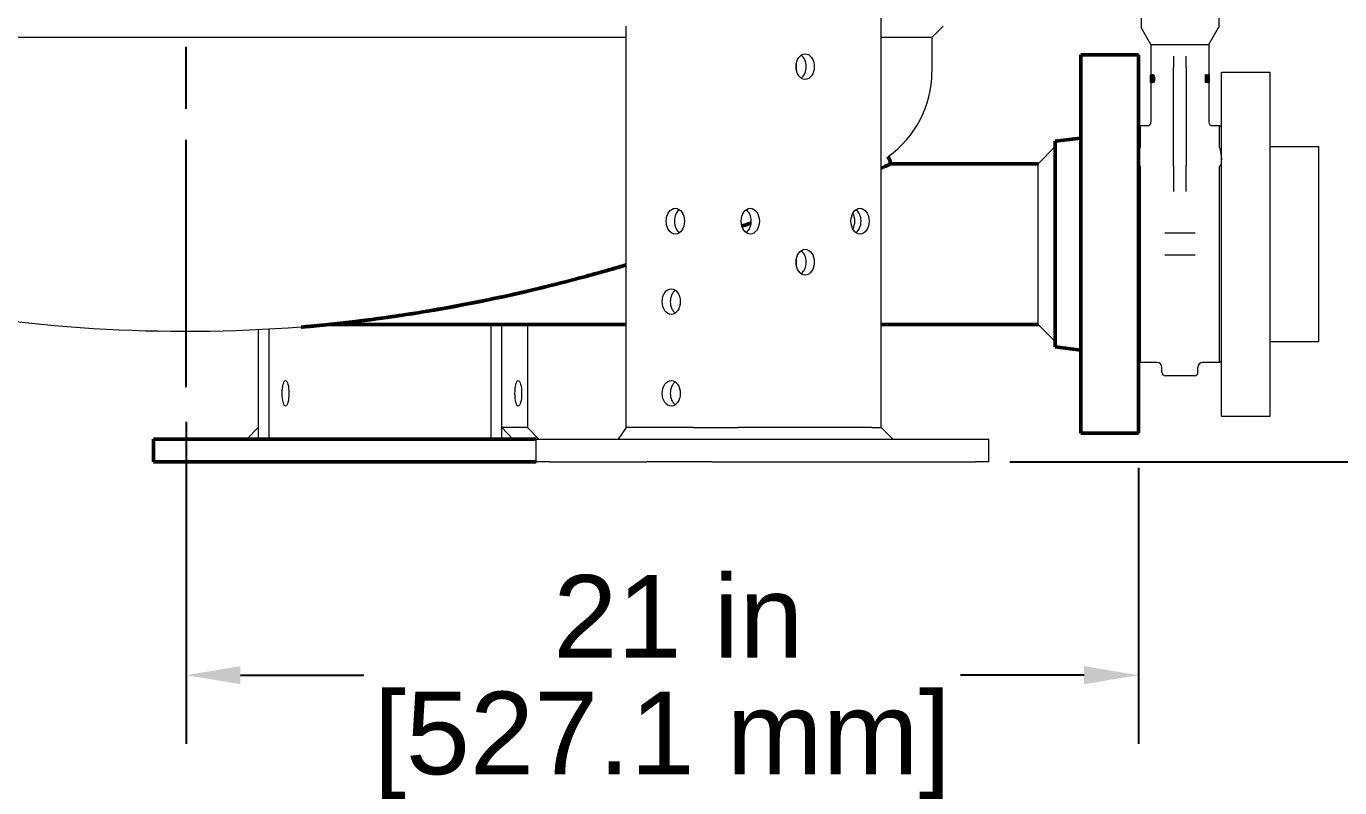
# Model space of a CAD drawing. Header units: inches. Extents: x 15 to 402, y 6 to 258.
# Drawn here: x 303.8 to 332.42, y 32.63 to 49.24 of the extents above; entities that cross this region are included whole.
import ezdxf

# ---------------------------------------------------------------- set-up
doc = ezdxf.new("R2010")
doc.units = ezdxf.units.IN
doc.header["$LTSCALE"] = 12
doc.header["$MEASUREMENT"] = 0
doc.linetypes.add('CHAIN', pattern=[0.7087, 0.4724, -0.0591, 0.1181, -0.0591])
doc.layers.add('Centerline', color=5, linetype='CHAIN', lineweight=25, true_color=0x0000ff)
doc.layers.add('Dimension (ANSI)', color=7, linetype='Continuous', lineweight=25)
doc.layers.add('Visible (ANSI)', color=7, linetype='Continuous', lineweight=50)
doc.styles.add('MEMCOR Medium', font='arial.ttf')
doc.dimstyles.new('Default (ANSI)', dxfattribs={"dimscale": 12, "dimtxt": 0.15, "dimasz": 0.098425, "dimexe": 0.125, "dimexo": 0.0625, "dimgap": 0.031496, "dimtad": 0, "dimtih": 1, "dimtoh": 1, "dimdec": 4, "dimrnd": 1e-08, "dimzin": 3, "dimdsep": 46, "dimlunit": 5, "dimtxsty": 'MEMCOR Medium', "dimcen": 0.09, "dimdle": 0.393701, "dimclrd": 256, "dimclre": 256, "dimclrt": 256, "dimadec": 0, "dimazin": 1, "dimtfac": 0.8, "dimtofl": 0, "dimtmove": 0, "dimatfit": 3, "dimfxl": 1, "dimfrac": 1, "dimtolj": 1, "dimtzin": 4, "dimlwd": -1, "dimlwe": -1, "dimarcsym": 0})

# ---------------------------------------------------------------- blocks, each defined once
blk = doc.blocks.new('*D27')
at = {"layer": 'Defpoints', "color": 0, "transparency": 16777216}
for p in [(306.861, 130.491), (258.848, 39.736), (286.657, 39.736)]:
    blk.add_point(p, dxfattribs=at)
at = {"layer": 'Dimension (ANSI)', "transparency": 16777216}
for p, q in [((306.111, 130.491), (257.348, 130.491)), ((258.848, 129.31), (258.848, 91.259)), ((258.848, 40.917), (258.848, 78.967)), ((285.907, 39.736), (257.348, 39.736))]:
    blk.add_line(p, q, dxfattribs=at)
for points in [[(258.651, 129.31), (259.045, 129.31), (258.848, 130.491)], [(258.651, 40.917), (259.045, 40.917), (258.848, 39.736)]]:
    blk.add_solid(points, dxfattribs=at)
at = {"layer": 'Dimension (ANSI)', "transparency": 16777216, "char_height": 1.8, "attachment_point": 5, "style": 'MEMCOR Medium'}
for s, insert in [('\\A1; \\fArial|b0|i0;90{\\H0.8x;\\S3#4;} in', (258.848, 86.962)), ('\\A1;[2305.2 mm]{\\P\\fArial|b0|i0;SHIPPING HEIGHT\\P\\fArial|b0|i0;REF.}', (258.848, 80.816))]:
    blk.add_mtext(s, dxfattribs=dict(at, insert=insert))
blk = doc.blocks.new('*D31')
at = {"layer": 'Defpoints', "color": 0, "transparency": 16777216}
for p in [(307.281, 41.363), (328.031, 40.361), (328.031, 35.087)]:
    blk.add_point(p, dxfattribs=at)
at = {"layer": 'Dimension (ANSI)', "transparency": 16777216}
for p, q in [((307.281, 40.613), (307.281, 33.587)), ((328.031, 39.611), (328.031, 33.587)), ((308.462, 35.087), (311.156, 35.087)), ((326.85, 35.087), (324.156, 35.087))]:
    blk.add_line(p, q, dxfattribs=at)
for points in [[(308.462, 35.283), (308.462, 34.89), (307.281, 35.087)], [(326.85, 35.283), (326.85, 34.89), (328.031, 35.087)]]:
    blk.add_solid(points, dxfattribs=at)
at = {"layer": 'Dimension (ANSI)', "transparency": 16777216, "char_height": 1.8, "attachment_point": 5, "style": 'MEMCOR Medium'}
for s, insert in [('\\A1; 21 in', (317.656, 36.369)), ('\\A1;[527.1 mm]', (317.656, 33.555))]:
    blk.add_mtext(s, dxfattribs=dict(at, insert=insert))
blk = doc.blocks.new('*D32')
at = {"layer": 'Defpoints', "color": 0, "transparency": 16777216}
for p in [(331.967, 44.486), (336.692, 44.486), (324.479, 39.736)]:
    blk.add_point(p, dxfattribs=at)
at = {"layer": 'Dimension (ANSI)', "transparency": 16777216}
for p, q in [((335.511, 59.143), (336.692, 59.143)), ((336.692, 59.143), (336.692, 44.486)), ((332.717, 44.486), (338.192, 44.486)), ((336.692, 40.917), (336.692, 43.305)), ((325.229, 39.736), (338.192, 39.736))]:
    blk.add_line(p, q, dxfattribs=at)
for points in [[(336.495, 43.305), (336.888, 43.305), (336.692, 44.486)], [(336.495, 40.917), (336.888, 40.917), (336.692, 39.736)]]:
    blk.add_solid(points, dxfattribs=at)
at = {"layer": 'Dimension (ANSI)', "transparency": 16777216, "char_height": 1.8, "attachment_point": 5, "style": 'MEMCOR Medium'}
for s, insert in [('\\A1; 4{\\H0.8x;\\S3#4;} in', (329.011, 60.977)), ('\\A1;[120.7 mm]', (329.011, 57.612))]:
    blk.add_mtext(s, dxfattribs=dict(at, insert=insert))

msp = doc.modelspace()

# ---------------------------------------------------------------- linework, layer by layer
at = {"layer": 'Centerline', "ltscale": 0.952448}
msp.add_line((307.28121, 41.36326), (307.28121, 131.53714), dxfattribs=at)
at = {"layer": 'Visible (ANSI)', "linetype": 'Continuous', "lineweight": 18}
for p, q in [((322.42863, 40.48586), (322.42863, 54.67799)), ((316.86945, 40.48586), (316.86945, 49.23586)), ((323.53121, 48.99086), (323.77621, 49.23586)), ((328.09025, 49.42248), (328.09025, 49.21555)), ((329.78316, 49.42248), (329.78316, 49.21555)), ((316.86945, 48.99086), (295.79173, 48.99086)), ((323.53121, 48.99086), (322.42863, 48.99086)), ((323.53121, 48.99086), (323.53121, 48.23586)), ((328.30679, 48.83522), (328.09289, 49.2057)), ((329.56663, 48.83522), (329.78053, 49.2057)), ((328.30679, 48.83522), (329.56663, 48.83522)), ((328.30679, 48.83522), (328.30679, 48.17673)), ((329.56663, 48.83522), (329.56663, 48.17315)), ((320.58176, 48.26762), (320.58176, 48.4421)), ((328.79891, 48.58135), (328.79891, 48.33397)), ((329.0745, 48.33397), (329.0745, 48.58135)), ((328.2953, 48.01173), (328.2953, 48.17315)), ((328.2953, 48.17315), (328.30362, 48.17315)), ((328.30293, 48.09859), (328.30293, 48.09793)), ((328.30746, 48.17681), (328.31951, 48.17681)), ((328.31273, 48.09702), (328.31273, 48.09767)), ((328.31273, 48.09767), (328.32488, 48.09767)), ((328.31273, 48.09702), (328.32488, 48.09702)), ((328.32488, 48.09767), (328.32488, 48.09702)), ((328.3445, 48.17642), (328.35732, 48.17642)), ((328.79891, 47.42026), (328.79891, 48.33397)), ((329.0745, 48.33397), (329.0745, 47.42026)), ((329.49778, 48.01173), (329.49778, 48.17315)), ((329.51101, 48.17315), (329.49778, 48.17315)), ((329.51101, 48.17315), (329.52791, 48.17315)), ((329.51101, 48.17315), (329.51101, 48.01173)), ((329.52122, 48.0303), (329.52122, 48.15457)), ((329.52835, 48.15457), (329.52122, 48.15457)), ((329.55182, 48.15338), (329.55182, 48.17315)), ((329.56391, 48.17315), (329.55182, 48.17315)), ((329.56391, 48.17315), (329.56391, 48.01173)), ((329.56391, 48.17315), (329.56974, 48.17315)), ((329.56791, 48.01173), (329.56791, 48.15091)), ((329.57717, 48.17315), (329.56974, 48.17315)), ((329.57717, 48.17315), (329.57812, 48.17315)), ((329.57717, 48.17315), (329.57717, 48.04535)), ((329.57812, 48.01173), (329.57812, 48.17315)), ((329.84221, 40.73586), (329.84221, 48.23586)), ((329.84221, 48.23586), (330.90471, 48.23586)), ((330.90471, 40.73586), (330.90471, 48.23586)), ((328.2953, 48.01173), (328.30344, 48.01173)), ((328.30679, 48.00814), (328.30679, 47.14334)), ((328.30746, 48.00807), (328.31951, 48.00807)), ((328.3445, 48.00833), (328.35732, 48.00833)), ((329.51101, 48.01173), (329.49778, 48.01173)), ((329.52808, 48.01173), (329.51101, 48.01173)), ((329.52122, 48.0303), (329.52835, 48.0303)), ((329.54517, 48.04103), (329.5327, 48.04103)), ((329.55182, 48.01173), (329.55182, 48.03196)), ((329.56391, 48.01173), (329.55182, 48.01173)), ((329.56791, 48.01173), (329.56391, 48.01173)), ((329.56663, 48.01173), (329.56663, 47.14334)), ((329.57691, 48.01173), (329.56791, 48.01173)), ((329.57812, 48.01173), (329.57691, 48.01173)), ((328.79891, 46.19397), (328.79891, 47.42026)), ((329.0745, 47.42026), (329.0745, 46.19397)), ((328.03121, 47.02523), (328.07058, 47.0646)), ((328.07058, 47.0646), (328.07058, 46.5906)), ((328.22805, 47.0646), (328.07058, 47.0646)), ((329.80284, 47.0646), (329.64537, 47.0646)), ((329.80284, 46.5906), (329.80284, 47.0646)), ((329.84221, 47.02523), (329.80284, 47.0646)), ((325.84621, 46.23586), (326.22121, 46.61086)), ((330.90471, 46.61086), (331.96721, 46.61086)), ((331.96721, 42.36086), (331.96721, 46.61086)), ((325.84621, 42.73586), (325.84621, 46.23586)), ((328.07058, 46.18408), (328.07058, 41.90712)), ((328.79891, 46.19397), (328.79891, 45.98626)), ((329.0745, 45.98626), (329.0745, 46.19397)), ((329.80284, 41.90712), (329.80284, 46.18408)), ((328.79891, 45.98626), (328.79891, 45.62967)), ((329.0745, 45.62967), (329.0745, 45.98626)), ((329.26853, 44.72206), (328.60489, 44.72206)), ((320.58176, 44.00462), (320.58176, 44.1791)), ((328.60489, 44.24966), (329.26853, 44.24966)), ((313.91732, 42.73586), (313.91732, 40.23586)), ((314.1588, 40.23586), (314.1588, 42.73586)), ((314.71963, 42.73586), (314.71963, 40.48586)), ((325.84621, 42.73586), (326.22121, 42.36086)), ((308.84621, 42.62321), (308.84621, 40.23586)), ((309.08769, 40.23586), (309.08769, 42.63563)), ((330.90471, 42.36086), (331.96721, 42.36086)), ((328.03121, 41.94649), (328.07058, 41.90712)), ((328.44279, 41.90712), (328.07058, 41.90712)), ((328.54301, 41.69059), (328.54301, 41.79734)), ((329.33041, 41.69059), (329.33041, 41.79734)), ((329.80284, 41.90712), (329.43063, 41.90712)), ((329.84221, 41.94649), (329.80284, 41.90712)), ((329.25167, 41.61185), (328.62175, 41.61185)), ((329.84221, 40.73586), (330.90471, 40.73586)), ((308.84621, 40.48586), (308.60472, 40.23586)), ((308.84621, 40.48586), (308.84621, 40.23586)), ((314.1588, 40.48586), (314.40028, 40.23586)), ((314.1588, 40.23586), (314.1588, 40.48586)), ((314.69612, 40.48586), (314.1588, 40.48586)), ((314.69612, 40.48586), (314.71963, 40.48586)), ((314.71963, 40.48586), (314.96963, 40.23586)), ((316.86945, 40.48586), (316.69268, 40.23586)), ((318.33745, 40.48586), (316.86945, 40.48586)), ((318.33745, 40.48586), (319.31326, 40.48586)), ((322.22654, 40.48586), (319.31326, 40.48586)), ((322.22654, 40.48586), (322.42863, 40.48586)), ((322.42863, 40.48586), (322.67863, 40.23586)), ((314.90854, 40.23586), (315.20143, 40.23586)), ((314.90854, 39.73586), (314.90854, 40.23586)), ((315.20143, 40.23586), (317.32275, 40.23586)), ((317.32275, 40.23586), (318.73697, 40.23586)), ((318.73697, 40.23586), (324.47867, 40.23586)), ((324.47867, 40.23586), (324.77157, 40.23586)), ((324.77157, 39.73586), (324.77157, 40.23586)), ((315.20143, 39.73586), (314.90854, 39.73586)), ((315.20143, 39.73586), (317.32275, 39.73586)), ((318.73697, 39.73586), (317.32275, 39.73586)), ((318.73697, 39.73586), (324.47867, 39.73586)), ((324.77157, 39.73586), (324.47867, 39.73586))]:
    msp.add_line(p, q, dxfattribs=at)
at = {"layer": 'Visible (ANSI)'}
for p, q in [((326.78121, 48.61086), (326.78121, 40.36086)), ((328.03121, 48.61086), (326.78121, 48.61086)), ((328.03121, 48.61086), (328.03121, 40.36086)), ((326.22121, 46.7271), (326.78121, 46.79586)), ((326.22121, 46.7271), (326.22121, 42.24462)), ((322.63324, 46.23586), (325.84621, 46.23586)), ((309.78998, 42.68192), (309.78998, 42.67586)), ((316.86945, 42.73586), (310.42129, 42.73586)), ((325.84621, 42.73586), (322.42863, 42.73586)), ((326.22121, 42.24462), (326.78121, 42.17586)), ((328.03121, 40.36086), (326.78121, 40.36086)), ((306.57124, 40.23586), (307.31242, 40.23586)), ((306.57124, 39.73586), (306.57124, 40.23586)), ((307.31242, 40.23586), (314.90854, 40.23586)), ((307.31242, 39.73586), (306.57124, 39.73586)), ((307.31242, 39.73586), (314.90854, 39.73586))]:
    msp.add_line(p, q, dxfattribs=at)
at = {"layer": 'Visible (ANSI)', "linetype": 'Continuous', "lineweight": 18}
for centre, radius, start, end in [((328.10994, 49.21555), 0.01969, 180, 210), ((329.76348, 49.21555), 0.01969, 330, 0), ((321.27372, 48.23586), 2.25749, 305.250267, 0), ((328.22805, 47.14334), 0.07874, 270, 0), ((329.64537, 47.14334), 0.07874, 180, 270), ((307.28121, 75.39586), 32.81, 242.74301, 274.385317), ((328.43277, 41.79734), 0.11024, 0, 84.787216), ((329.44064, 41.79734), 0.11024, 95.212784, 180), ((328.62175, 41.69059), 0.07874, 180, 270), ((329.25167, 41.69059), 0.07874, 270, 0)]:
    msp.add_arc(centre, radius, start, end, dxfattribs=at)
at = {"layer": 'Visible (ANSI)'}
msp.add_arc((322.16022, 46.15316), 0.4802, 9.917509, 29.86972, dxfattribs=at)
at = {"layer": 'Visible (ANSI)', "linetype": 'Continuous', "lineweight": 18}
for centre, major_axis, ratio in [((320.7699, 48.35486), (0, -0.28), 0.70710678), ((317.94147, 44.98586), (0, 0.28), 0.70710678), ((319.57347, 44.98586), (0, -0.28), 0.70710678), ((321.96632, 44.98586), (0, -0.28), 0.70710678), ((320.7699, 44.09186), (0, -0.28), 0.70710678), ((317.85162, 43.23186), (0, -0.28), 0.70710678), ((309.44719, 41.23186), (0, -0.28), 0.25881905), ((314.5183, 41.23186), (0, -0.28), 0.25881905), ((317.85162, 41.23186), (0, -0.28), 0.70710678)]:
    msp.add_ellipse(centre, major_axis=major_axis, ratio=ratio, dxfattribs=at)
for centre, major_axis, ratio, start_param, end_param in [((320.59312, 48.35486), (0, 0.28), 0.70710678, 3.60436277, 5.82041519), ((328.93671, 47.92529), (0, -1.25056), 0.51315789, 1.63997084, 1.75220353), ((328.93671, 47.96612), (0, -1.26151), 0.5087001, 1.63363812, 1.73564898), ((318.11825, 44.98586), (0, -0.28), 0.70710678, 3.60436277, 5.82041519), ((319.3967, 44.98586), (0, 0.28), 0.70710678, 3.60436277, 5.82041519), ((321.78955, 44.98586), (0, 0.28), 0.70710678, 3.60436277, 5.82041519), ((321.65378, 44.98586), (0, -0.28), 0.70710678, 0.90964484, 2.23194781), ((320.59312, 44.09186), (0, 0.28), 0.70710678, 3.60436277, 5.82041519), ((318.0284, 43.23186), (0, -0.28), 0.70710678, 3.60436277, 5.82041519), ((318.0284, 41.23186), (0, -0.28), 0.70710678, 3.60436277, 5.82041519)]:
    msp.add_ellipse(centre, major_axis=major_axis, ratio=ratio, start_param=start_param, end_param=end_param, dxfattribs=at)
for points, knots in [([(328.30293, 48.09793), (328.30212, 48.09545), (328.30144, 48.09233), (328.30027, 48.08403), (328.29993, 48.07955), (328.29939, 48.07042), (328.29923, 48.06486), (328.29919, 48.05813), (328.29918, 48.05723), (328.29918, 48.05633)], [-0.114117262, -0.114117262, -0.114117262, -0.114117262, -0.0842587, -0.0842587, -0.051386541, -0.051386541, -0.006850061, -0.006850061, 0, 0, 0, 0]), ([(328.30746, 48.17681), (328.30613, 48.17681), (328.30492, 48.17592), (328.30264, 48.17112), (328.3019, 48.16743), (328.30088, 48.16093), (328.30047, 48.15707), (328.29987, 48.14802), (328.29972, 48.14314), (328.29965, 48.13677), (328.29965, 48.13553), (328.29965, 48.1343)], [-0.153629344, -0.153629344, -0.153629344, -0.153629344, -0.122804966, -0.122804966, -0.086993983, -0.086993983, -0.048665291, -0.048665291, -0.009435198, -0.009435198, 0, 0, 0, 0]), ([(328.29965, 48.1343), (328.29965, 48.13035), (328.2997, 48.12638), (328.30001, 48.11799), (328.30026, 48.11494), (328.30095, 48.1078), (328.3017, 48.10349), (328.30267, 48.09954), (328.3028, 48.09905), (328.30293, 48.09859)], [-0.0893210162, -0.0893210162, -0.0893210162, -0.0893210162, -0.0748377991, -0.0748377991, -0.0572298624, -0.0572298624, -0.0071630933, -0.0071630933, 0, 0, 0, 0]), ([(328.30208, 48.0579), (328.30208, 48.0621), (328.30215, 48.06625), (328.30245, 48.07279), (328.30266, 48.0767), (328.30362, 48.0856), (328.30429, 48.08938), (328.30512, 48.09244)], [-0.145313892, -0.145313892, -0.145313892, -0.145313892, -0.082129114, -0.082129114, -0.042718999, -0.042718999, 0, 0, 0, 0]), ([(328.30266, 48.13678), (328.30266, 48.14013), (328.30274, 48.14344), (328.30311, 48.14907), (328.30335, 48.15131), (328.30394, 48.15484), (328.30438, 48.15701), (328.30579, 48.16023), (328.30659, 48.16085), (328.30743, 48.16085)], [-0.153680281, -0.153680281, -0.153680281, -0.153680281, -0.105404502, -0.105404502, -0.065549431, -0.065549431, -0.032767211, -0.032767211, 0, 0, 0, 0]), ([(328.30526, 48.11324), (328.30465, 48.11519), (328.30408, 48.11758), (328.30323, 48.12318), (328.30304, 48.12555), (328.30273, 48.13028), (328.30266, 48.13352), (328.30266, 48.13678)], [-0.0539657006, -0.0539657006, -0.0539657006, -0.0539657006, -0.0388990524, -0.0388990524, -0.0248851617, -0.0248851617, 0, 0, 0, 0]), ([(328.30512, 48.09244), (328.30595, 48.09056), (328.30684, 48.0887), (328.30841, 48.08564), (328.3092, 48.08405), (328.30984, 48.08236)], [-0.0650004545, -0.0650004545, -0.0650004545, -0.0650004545, -0.0263321856, -0.0263321856, 0, 0, 0, 0]), ([(328.30982, 48.10316), (328.30861, 48.10496), (328.30758, 48.1073), (328.30634, 48.11021), (328.30568, 48.11194), (328.30526, 48.11324)], [-0.0296076794, -0.0296076794, -0.0296076794, -0.0296076794, -0.0204319086, -0.0204319086, 0, 0, 0, 0]), ([(328.30743, 48.16085), (328.3079, 48.16085), (328.30839, 48.16067), (328.30932, 48.15985), (328.30976, 48.15926), (328.31102, 48.1568), (328.31158, 48.15467), (328.31243, 48.15083), (328.31283, 48.14831), (328.31342, 48.14228), (328.31355, 48.13891), (328.31355, 48.13547)], [-0.0860159389, -0.0860159389, -0.0860159389, -0.0860159389, -0.0760367998, -0.0760367998, -0.0670254578, -0.0670254578, -0.0497691391, -0.0497691391, -0.0262269231, -0.0262269231, 0, 0, 0, 0]), ([(328.31915, 48.13573), (328.31915, 48.14051), (328.31895, 48.14519), (328.31807, 48.154), (328.31742, 48.15786), (328.3159, 48.16437), (328.31475, 48.1684), (328.31153, 48.17477), (328.30989, 48.17628), (328.30805, 48.17677), (328.30775, 48.17681), (328.30746, 48.17681)], [-0.255718672, -0.255718672, -0.255718672, -0.255718672, -0.190011179, -0.190011179, -0.126100129, -0.126100129, -0.068841174, -0.068841174, -0.011447006, -0.011447006, 0, 0, 0, 0]), ([(328.31355, 48.13547), (328.31355, 48.13001), (328.31336, 48.12458), (328.31271, 48.11752), (328.31252, 48.11604), (328.31166, 48.11018), (328.31072, 48.10633), (328.30982, 48.10316)], [-0.0851095347, -0.0851095347, -0.0851095347, -0.0851095347, -0.0528430066, -0.0528430066, -0.0403305854, -0.0403305854, 0, 0, 0, 0]), ([(328.31273, 48.09767), (328.31387, 48.10008), (328.31497, 48.10315), (328.31692, 48.11104), (328.31765, 48.11547), (328.31871, 48.12416), (328.31905, 48.12875), (328.31915, 48.13428), (328.31915, 48.13501), (328.31915, 48.13573)], [-0.113852717, -0.113852717, -0.113852717, -0.113852717, -0.078402966, -0.078402966, -0.042224043, -0.042224043, -0.005548057, -0.005548057, 0, 0, 0, 0]), ([(328.32031, 48.05673), (328.32031, 48.06182), (328.32013, 48.06694), (328.31917, 48.07664), (328.31849, 48.08019), (328.31651, 48.0884), (328.31494, 48.09248), (328.31318, 48.09613), (328.31295, 48.09658), (328.31273, 48.09702)], [-0.122109379, -0.122109379, -0.122109379, -0.122109379, -0.092768877, -0.092768877, -0.062762786, -0.062762786, -0.008094463, -0.008094463, 0, 0, 0, 0]), ([(328.31951, 48.17681), (328.32116, 48.17681), (328.32299, 48.17564), (328.32642, 48.16971), (328.32764, 48.16599), (328.32897, 48.1609), (328.32941, 48.1589), (328.32979, 48.15674)], [0, 0, 0, 0, 0.062902933, 0.062902933, 0.119146883, 0.119146883, 0.151522551, 0.151522551, 0.151522551, 0.151522551]), ([(328.3445, 48.17642), (328.34275, 48.17642), (328.34104, 48.17603), (328.33795, 48.17426), (328.33656, 48.17299), (328.33354, 48.16866), (328.33208, 48.16528), (328.32956, 48.15643), (328.32843, 48.15045), (328.32621, 48.13011), (328.32568, 48.11547), (328.32551, 48.09796), (328.32549, 48.09513), (328.32549, 48.09231)], [-0.380131877, -0.380131877, -0.380131877, -0.380131877, -0.324998936, -0.324998936, -0.275383658, -0.275383658, -0.207411723, -0.207411723, -0.133500012, -0.133500012, -0.021496186, -0.021496186, 0, 0, 0, 0]), ([(328.32549, 48.09231), (328.32549, 48.06785), (328.32646, 48.05108), (328.32901, 48.03122), (328.33015, 48.02639), (328.33221, 48.01924), (328.33366, 48.01591), (328.33751, 48.01048), (328.3399, 48.00901), (328.34312, 48.00839), (328.34381, 48.00833), (328.3445, 48.00833)], [-0.183267652, -0.183267652, -0.183267652, -0.183267652, -0.137364505, -0.137364505, -0.107367132, -0.107367132, -0.065073463, -0.065073463, -0.01379241, -0.01379241, 0, 0, 0, 0]), ([(328.33297, 48.09231), (328.33297, 48.1086), (328.3333, 48.11847), (328.3337, 48.12878), (328.33416, 48.13561), (328.33502, 48.14149)], [-0.0793337954, -0.0793337954, -0.0793337954, -0.0793337954, -0.0486518873, -0.0486518873, 0, 0, 0, 0]), ([(328.33497, 48.04365), (328.33377, 48.05214), (328.33346, 48.06033), (328.33304, 48.07292), (328.33297, 48.08332), (328.33297, 48.09231)], [-0.0957813868, -0.0957813868, -0.0957813868, -0.0957813868, -0.0684710599, -0.0684710599, 0, 0, 0, 0]), ([(328.33502, 48.14149), (328.33558, 48.14527), (328.33634, 48.14882), (328.33838, 48.15435), (328.33937, 48.15574), (328.34148, 48.15798), (328.34299, 48.1585), (328.3445, 48.1585)], [-0.0644882865, -0.0644882865, -0.0644882865, -0.0644882865, -0.0466822723, -0.0466822723, -0.0300440726, -0.0300440726, 0, 0, 0, 0]), ([(328.36876, 48.09244), (328.36876, 48.1104), (328.36784, 48.12882), (328.36414, 48.14904), (328.36276, 48.15502), (328.35899, 48.16487), (328.35701, 48.16842), (328.35215, 48.17414), (328.34936, 48.17571), (328.34591, 48.17635), (328.3452, 48.17642), (328.3445, 48.17642)], [-0.323917221, -0.323917221, -0.323917221, -0.323917221, -0.1664783, -0.1664783, -0.111919382, -0.111919382, -0.067075587, -0.067075587, -0.013777184, -0.013777184, 0, 0, 0, 0]), ([(328.3445, 48.1585), (328.34604, 48.1585), (328.34764, 48.15797), (328.34982, 48.15582), (328.35098, 48.15446), (328.35339, 48.14878), (328.35428, 48.1454), (328.35495, 48.14175)], [-0.129390515, -0.129390515, -0.129390515, -0.129390515, -0.06192476, -0.06192476, -0.030316347, -0.030316347, 0, 0, 0, 0]), ([(328.3445, 48.00833), (328.34627, 48.00833), (328.34808, 48.00872), (328.35155, 48.0105), (328.35319, 48.0118), (328.35702, 48.01623), (328.35903, 48.01977), (328.36248, 48.02868), (328.36423, 48.03476), (328.36772, 48.05638), (328.3685, 48.07115), (328.36874, 48.08721), (328.36876, 48.08983), (328.36876, 48.09244)], [-0.372037848, -0.372037848, -0.372037848, -0.372037848, -0.316649276, -0.316649276, -0.26606732, -0.26606732, -0.194101845, -0.194101845, -0.122425423, -0.122425423, -0.019902589, -0.019902589, 0, 0, 0, 0]), ([(328.34764, 48.14149), (328.34676, 48.13566), (328.3463, 48.1289), (328.34582, 48.11711), (328.34554, 48.10726), (328.34554, 48.09231)], [0, 0, 0, 0, 0.0482519833, 0.0482519833, 0.0906742135, 0.0906742135, 0.0906742135, 0.0906742135]), ([(328.34554, 48.09231), (328.34554, 48.08333), (328.34562, 48.07294), (328.34604, 48.06034), (328.34636, 48.05214), (328.34759, 48.04365)], [0, 0, 0, 0, 0.0684075571, 0.0684075571, 0.0959145519, 0.0959145519, 0.0959145519, 0.0959145519]), ([(328.35105, 48.15393), (328.35069, 48.15323), (328.35031, 48.15238), (328.34892, 48.14854), (328.34819, 48.14512), (328.34764, 48.14149)], [0.0412538501, 0.0412538501, 0.0412538501, 0.0412538501, 0.0470885216, 0.0470885216, 0.0628353586, 0.0628353586, 0.0628353586, 0.0628353586]), ([(328.35495, 48.14175), (328.35546, 48.13901), (328.35586, 48.13611), (328.3567, 48.12853), (328.35709, 48.12303), (328.35749, 48.11176), (328.35758, 48.10813), (328.35767, 48.10257), (328.35769, 48.1006), (328.35772, 48.09762), (328.35772, 48.09659), (328.35773, 48.09504), (328.35773, 48.09452), (328.35773, 48.09348), (328.35773, 48.09296), (328.35773, 48.09244)], [-0.153354285, -0.153354285, -0.153354285, -0.153354285, -0.116911208, -0.116911208, -0.058113255, -0.058113255, -0.030715578, -0.030715578, -0.015758458, -0.015758458, -0.007957728, -0.007957728, -0.003955605, -0.003955605, 0, 0, 0, 0]), ([(328.35773, 48.09244), (328.35773, 48.07672), (328.35732, 48.06736), (328.3567, 48.05603), (328.35609, 48.04913), (328.35501, 48.04325)], [-0.0872419859, -0.0872419859, -0.0872419859, -0.0872419859, -0.0488319018, -0.0488319018, 0, 0, 0, 0]), ([(328.35732, 48.17642), (328.3603, 48.17642), (328.36341, 48.17533), (328.36873, 48.17034), (328.37087, 48.16721), (328.37414, 48.16005), (328.37602, 48.15513), (328.37946, 48.139), (328.38053, 48.13001), (328.38188, 48.11179), (328.38214, 48.10196), (328.38214, 48.09244)], [0, 0, 0, 0, 0.057761719, 0.057761719, 0.102817043, 0.102817043, 0.135953489, 0.135953489, 0.169321239, 0.169321239, 0.2050002, 0.2050002, 0.2050002, 0.2050002]), ([(328.38214, 48.09244), (328.38214, 48.07822), (328.38158, 48.06256), (328.37821, 48.0374), (328.37625, 48.03059), (328.37309, 48.02169), (328.37115, 48.01788), (328.36712, 48.01261), (328.36522, 48.01096), (328.36128, 48.00879), (328.35927, 48.00833), (328.35732, 48.00833)], [0, 0, 0, 0, 0.108371526, 0.108371526, 0.198840899, 0.198840899, 0.296855551, 0.296855551, 0.376686089, 0.376686089, 0.459220348, 0.459220348, 0.459220348, 0.459220348]), ([(329.53203, 48.14489), (329.53034, 48.14777), (329.52851, 48.14996), (329.52542, 48.15231), (329.52383, 48.15332), (329.52123, 48.15395)], [0, 0, 0, 0, 0.0450180764, 0.0450180764, 0.0692883275, 0.0692883275, 0.0692883275, 0.0692883275]), ([(329.54911, 48.16033), (329.54722, 48.1643), (329.54499, 48.16709), (329.54098, 48.17042), (329.53774, 48.17282), (329.52911, 48.17314), (329.52852, 48.17315), (329.52791, 48.17315)], [-0.405487007, -0.405487007, -0.405487007, -0.405487007, -0.172059377, -0.172059377, -0.011815913, -0.011815913, 0, 0, 0, 0]), ([(329.52835, 48.15457), (329.53382, 48.15457), (329.53658, 48.15316), (329.54037, 48.15077), (329.54254, 48.14832), (329.54451, 48.14489)], [-0.0847099284, -0.0847099284, -0.0847099284, -0.0847099284, -0.0535763257, -0.0535763257, 0, 0, 0, 0]), ([(329.53993, 48.09257), (329.53993, 48.10222), (329.53957, 48.11207), (329.53785, 48.12626), (329.53698, 48.13109), (329.53474, 48.13915), (329.53348, 48.14231), (329.53203, 48.14489)], [0, 0, 0, 0, 0.07351143, 0.07351143, 0.11674737, 0.11674737, 0.155811595, 0.155811595, 0.155811595, 0.155811595]), ([(329.5327, 48.04103), (329.53436, 48.0443), (329.53573, 48.04835), (329.53819, 48.05951), (329.53884, 48.06584), (329.53974, 48.07764), (329.53993, 48.08523), (329.53993, 48.09257)], [0, 0, 0, 0, 0.046335395, 0.046335395, 0.105080206, 0.105080206, 0.194042683, 0.194042683, 0.194042683, 0.194042683]), ([(329.54451, 48.14489), (329.54602, 48.14216), (329.54731, 48.13878), (329.54947, 48.13052), (329.55027, 48.12585), (329.5519, 48.11191), (329.55226, 48.10214), (329.55226, 48.09257)], [-0.155748881, -0.155748881, -0.155748881, -0.155748881, -0.114411823, -0.114411823, -0.072933245, -0.072933245, 0, 0, 0, 0]), ([(329.55226, 48.09257), (329.55226, 48.08556), (329.55209, 48.07834), (329.55126, 48.06657), (329.55065, 48.06026), (329.54828, 48.04879), (329.54689, 48.04448), (329.54517, 48.04103)], [-0.185357251, -0.185357251, -0.185357251, -0.185357251, -0.106377007, -0.106377007, -0.048819349, -0.048819349, 0, 0, 0, 0]), ([(329.54903, 48.02468), (329.55074, 48.02829), (329.55218, 48.03266), (329.55493, 48.04418), (329.55587, 48.05073), (329.55769, 48.06571), (329.55827, 48.0766), (329.5584, 48.08935), (329.55841, 48.09083), (329.55841, 48.09231)], [-0.169393173, -0.169393173, -0.169393173, -0.169393173, -0.137287679, -0.137287679, -0.097250844, -0.097250844, -0.011267013, -0.011267013, 0, 0, 0, 0]), ([(329.55841, 48.09231), (329.55841, 48.10069), (329.55821, 48.10912), (329.55731, 48.12292), (329.55668, 48.13017), (329.55408, 48.14595), (329.55234, 48.15272), (329.54975, 48.15893), (329.54944, 48.15964), (329.54911, 48.16033)], [-0.250282181, -0.250282181, -0.250282181, -0.250282181, -0.151276791, -0.151276791, -0.082049498, -0.082049498, -0.009722871, -0.009722871, 0, 0, 0, 0]), ([(329.56663, 48.17673), (329.56769, 48.17646), (329.56868, 48.17554), (329.56964, 48.17352), (329.56972, 48.17334), (329.5698, 48.17315)], [-0.1483440762, -0.1483440762, -0.1483440762, -0.1483440762, -0.1228049665, -0.1228049665, -0.1203122805, -0.1203122805, -0.1203122805, -0.1203122805]), ([(328.29918, 48.05633), (328.29918, 48.04988), (328.29931, 48.04362), (328.29977, 48.0338), (328.30008, 48.0285), (328.30081, 48.02284), (328.30087, 48.02238), (328.30093, 48.02193)], [-0.146175631, -0.146175631, -0.146175631, -0.146175631, -0.059850058, -0.059850058, -0.004970964, -0.004970964, 0, 0, 0, 0]), ([(328.30093, 48.02193), (328.30156, 48.01753), (328.30235, 48.01431), (328.30405, 48.01026), (328.30517, 48.00839), (328.30713, 48.00808), (328.3073, 48.00807), (328.30746, 48.00807)], [-0.169162625, -0.169162625, -0.169162625, -0.169162625, -0.077769226, -0.077769226, -0.006331753, -0.006331753, 0, 0, 0, 0]), ([(328.30751, 48.02416), (328.30667, 48.02416), (328.3059, 48.02486), (328.30455, 48.02803), (328.30402, 48.03026), (328.30315, 48.03568), (328.30275, 48.03907), (328.30219, 48.04805), (328.30208, 48.05294), (328.30208, 48.0579)], [-0.155047217, -0.155047217, -0.155047217, -0.155047217, -0.112997761, -0.112997761, -0.073977698, -0.073977698, -0.037792509, -0.037792509, 0, 0, 0, 0]), ([(328.30746, 48.00807), (328.30888, 48.00807), (328.31041, 48.00911), (328.31345, 48.01397), (328.31487, 48.01751), (328.31729, 48.02609), (328.31826, 48.03059), (328.31972, 48.04107), (328.32014, 48.04672), (328.3203, 48.054), (328.32031, 48.05536), (328.32031, 48.05673)], [-0.20866782, -0.20866782, -0.20866782, -0.20866782, -0.153212396, -0.153212396, -0.100148876, -0.100148876, -0.05568208, -0.05568208, -0.010386437, -0.010386437, 0, 0, 0, 0]), ([(328.3143, 48.05463), (328.3143, 48.05004), (328.31414, 48.04545), (328.31339, 48.03794), (328.31293, 48.03505), (328.31186, 48.03049), (328.31119, 48.02822), (328.30937, 48.02483), (328.30842, 48.02416), (328.30751, 48.02416)], [-0.16231389, -0.16231389, -0.16231389, -0.16231389, -0.10956079, -0.10956079, -0.068871388, -0.068871388, -0.035084938, -0.035084938, 0, 0, 0, 0]), ([(328.30984, 48.08236), (328.31091, 48.07973), (328.31206, 48.07654), (328.31321, 48.0713), (328.31358, 48.06922), (328.31419, 48.06249), (328.3143, 48.05848), (328.3143, 48.05463)], [-0.111146178, -0.111146178, -0.111146178, -0.111146178, -0.05471455, -0.05471455, -0.02932679, -0.02932679, 0, 0, 0, 0]), ([(328.32987, 48.02797), (328.32967, 48.02707), (328.32947, 48.0262), (328.32841, 48.02193), (328.32706, 48.01729), (328.32432, 48.01177), (328.32336, 48.01038), (328.32141, 48.00849), (328.32043, 48.00807), (328.31951, 48.00807)], [0.0797822314, 0.0797822314, 0.0797822314, 0.0797822314, 0.0886816865, 0.0886816865, 0.1243163036, 0.1243163036, 0.1432684005, 0.1432684005, 0.1632373199, 0.1632373199, 0.1632373199, 0.1632373199]), ([(328.3445, 48.02625), (328.34364, 48.02625), (328.34278, 48.02641), (328.34121, 48.02717), (328.34049, 48.02772), (328.33929, 48.02914), (328.33824, 48.03056), (328.33619, 48.03651), (328.33549, 48.03995), (328.33497, 48.04365)], [-0.151018734, -0.151018734, -0.151018734, -0.151018734, -0.104414417, -0.104414417, -0.062981248, -0.062981248, -0.03031587, -0.03031587, 0, 0, 0, 0]), ([(328.35501, 48.04325), (328.35435, 48.03957), (328.35347, 48.03613), (328.35113, 48.03057), (328.34998, 48.02911), (328.34764, 48.0268), (328.34605, 48.02625), (328.3445, 48.02625)], [-0.0654067865, -0.0654067865, -0.0654067865, -0.0654067865, -0.0477804659, -0.0477804659, -0.0304754738, -0.0304754738, 0, 0, 0, 0]), ([(328.34759, 48.04365), (328.34811, 48.03993), (328.34884, 48.03648), (328.35026, 48.03245), (328.35067, 48.03153), (328.35104, 48.0308)], [0, 0, 0, 0, 0.0305041282, 0.0305041282, 0.0427508709, 0.0427508709, 0.0427508709, 0.0427508709]), ([(329.52122, 48.0309), (329.52158, 48.03099), (329.52193, 48.03108), (329.52549, 48.03214), (329.52723, 48.03361), (329.5297, 48.03586), (329.53127, 48.0381), (329.5327, 48.04103)], [0.037464592, 0.037464592, 0.037464592, 0.037464592, 0.044808924, 0.044808924, 0.11154531, 0.11154531, 0.271936542, 0.271936542, 0.271936542, 0.271936542]), ([(329.52808, 48.01173), (329.53293, 48.01173), (329.53673, 48.0124), (329.54169, 48.01481), (329.54479, 48.01682), (329.54852, 48.02367), (329.54878, 48.02417), (329.54903, 48.02468)], [-0.258533795, -0.258533795, -0.258533795, -0.258533795, -0.107276429, -0.107276429, -0.007558904, -0.007558904, 0, 0, 0, 0]), ([(329.54517, 48.04103), (329.54241, 48.03525), (329.53962, 48.03337), (329.53524, 48.03086), (329.53179, 48.0303), (329.52835, 48.0303)], [-0.0979334171, -0.0979334171, -0.0979334171, -0.0979334171, -0.0676344042, -0.0676344042, 0, 0, 0, 0]), ([(328.06905, 46.18783), (328.06457, 46.19141), (328.06039, 46.19537), (328.04323, 46.21484), (328.03435, 46.23478), (328.03121, 46.2582)], [1.494648308, 1.494648308, 1.494648308, 1.494648308, 1.572205019, 1.572205019, 1.842813011, 1.842813011, 1.842813011, 1.842813011]), ([(328.06905, 46.18783), (328.06918, 46.18772), (328.06931, 46.1876), (328.06979, 46.18708), (328.07009, 46.1866), (328.07048, 46.18545), (328.07058, 46.18479), (328.07058, 46.18408)], [0.1754232945, 0.1754232945, 0.1754232945, 0.1754232945, 0.1777740247, 0.1777740247, 0.185040697, 0.185040697, 0.1923073693, 0.1923073693, 0.1923073693, 0.1923073693]), ([(329.80284, 46.18408), (329.80284, 46.18479), (329.80294, 46.18545), (329.80333, 46.1866), (329.80362, 46.18708), (329.80411, 46.1876), (329.80424, 46.18772), (329.80437, 46.18783)], [0.0644246105, 0.0644246105, 0.0644246105, 0.0644246105, 0.0716912828, 0.0716912828, 0.0789579552, 0.0789579552, 0.0813086854, 0.0813086854, 0.0813086854, 0.0813086854]), ([(329.84221, 46.2582), (329.83907, 46.23478), (329.83019, 46.21484), (329.81303, 46.19537), (329.80885, 46.19141), (329.80437, 46.18783)], [1.99787644, 1.99787644, 1.99787644, 1.99787644, 2.268484431, 2.268484431, 2.346041142, 2.346041142, 2.346041142, 2.346041142]), ([(328.44279, 41.90713), (328.44278, 41.90713), (328.44378, 41.90788), (328.44582, 41.9094), (328.44586, 41.90943), (328.44589, 41.90945)], [0.273635525, 0.273635525, 0.273635525, 0.273635525, 0.547439646, 0.547439646, 0.552113501, 0.552113501, 0.552113501, 0.552113501]), ([(329.42753, 41.90945), (329.42756, 41.90943), (329.42759, 41.9094), (329.42845, 41.90876), (329.4291, 41.90827), (329.43028, 41.90739), (329.43063, 41.90713), (329.43063, 41.90713)], [-0.004662888, -0.004662888, -0.004662888, -0.004662888, 0, 0, 0.11213736, 0.11213736, 0.273635527, 0.273635527, 0.273635527, 0.273635527])]:
    msp.add_open_spline(points, degree=3, knots=knots, dxfattribs=at)
for points in [[(328.32552, 48.09907), (328.32531, 48.09858), (328.3251, 48.09811), (328.32488, 48.09767)], [(328.32488, 48.09702), (328.32509, 48.09663), (328.32529, 48.09622), (328.3255, 48.0958)], [(328.31407, 48.06333), (328.31404, 48.06153), (328.31402, 48.05972), (328.31402, 48.0579)], [(328.31402, 48.0579), (328.31402, 48.05467), (328.31407, 48.05146), (328.31419, 48.04834)], [(329.56998, 48.01173), (329.56926, 48.01011), (329.56822, 48.0085), (329.56663, 48.00814)], [(328.07058, 46.5906), (328.07058, 46.59013), (328.0705, 46.58959), (328.07036, 46.58901)], [(329.80306, 46.58901), (329.80291, 46.58959), (329.80284, 46.59013), (329.80284, 46.5906)]]:
    msp.add_open_spline(points, degree=3, dxfattribs=at)
for points, weights in [([(328.03121, 46.32496), (328.03741, 46.45598), (328.07036, 46.58901)], [1, 1.00263245458, 1.00001729957]), ([(329.80306, 46.58901), (329.83601, 46.45598), (329.84221, 46.32496)], [1.00001729957, 1.00263245458, 1])]:
    msp.add_rational_spline(points, weights, degree=2, dxfattribs=at)
at = {"layer": 'Visible (ANSI)'}
for points, knots in [([(322.63324, 46.23586), (322.63324, 46.23586), (322.62818, 46.23345), (322.61818, 46.22877), (322.59162, 46.21637), (322.53144, 46.18827), (322.44917, 46.15026), (322.44247, 46.14716), (322.43562, 46.144), (322.42863, 46.14077)], [0, 0, 0, 0, 0.012355049, 0.012355049, 0.012355049, 0.0451504839, 0.0451504839, 0.0451504839, 0.0478228086, 0.0478228086, 0.0478228086, 0.0478228086]), ([(319.59313, 44.95089), (319.57291, 44.94324), (319.55268, 44.93562), (319.53244, 44.92801), (319.4855, 44.91036), (319.43853, 44.8928), (319.39156, 44.87535)], [0.2819803803, 0.2819803803, 0.2819803803, 0.2819803803, 0.2863729605, 0.2863729605, 0.2863729605, 0.2965641781, 0.2965641781, 0.2965641781, 0.2965641781]), ([(316.86943, 44.032), (316.5385, 43.9337), (316.20131, 43.83835), (315.86097, 43.74747), (315.31222, 43.60093), (314.75536, 43.46588), (314.20394, 43.34583), (313.79377, 43.25654), (313.3866, 43.17549), (312.9883, 43.10322), (312.69202, 43.04946), (312.40064, 43.00055), (312.11673, 42.95643), (312.06263, 42.94802), (312.00881, 42.93979), (311.95528, 42.93173), (311.85644, 42.91685), (311.75937, 42.90265), (311.65846, 42.88835), (311.48492, 42.86376), (311.30391, 42.8395), (311.12238, 42.81669), (310.98734, 42.79972), (310.852, 42.78355), (310.71944, 42.76849), (310.62084, 42.75729), (310.52374, 42.74671), (310.42955, 42.73682), (310.35948, 42.72947), (310.29101, 42.72251), (310.22488, 42.71598), (310.17569, 42.71112), (310.12778, 42.7065), (310.08166, 42.70214), (310.04735, 42.6989), (310.01245, 42.69566), (309.97882, 42.69259), (309.92938, 42.68807), (309.88293, 42.68394), (309.84811, 42.6809), (309.83091, 42.67939), (309.81649, 42.67815), (309.80621, 42.67726), (309.79617, 42.67639), (309.78998, 42.67586), (309.78998, 42.67586)], [0.482362723, 0.482362723, 0.482362723, 0.482362723, 0.553321961, 0.553321961, 0.553321961, 0.667736079, 0.667736079, 0.667736079, 0.752843652, 0.752843652, 0.752843652, 0.816151389, 0.816151389, 0.816151389, 0.828213696, 0.828213696, 0.828213696, 0.850483483, 0.850483483, 0.850483483, 0.888781315, 0.888781315, 0.888781315, 0.917269369, 0.917269369, 0.917269369, 0.938460364, 0.938460364, 0.938460364, 0.954223403, 0.954223403, 0.954223403, 0.965948826, 0.965948826, 0.965948826, 0.974670847, 0.974670847, 0.974670847, 0.987490113, 0.987490113, 0.987490113, 0.993821457, 0.993821457, 0.993821457, 1, 1, 1, 1]), ([(316.86945, 44.03173), (316.18348, 43.82755), (315.49371, 43.64244), (313.93796, 43.27451), (313.06838, 43.10326), (311.50869, 42.85814), (310.8146, 42.77261), (310.13972, 42.70768)], [1.33856436, 1.33856436, 1.33856436, 1.33856436, 6.808632, 6.808632, 13.67525684, 13.67525684, 19.21301917, 19.21301917, 19.21301917, 19.21301917])]:
    msp.add_open_spline(points, degree=3, knots=knots, dxfattribs=at)

# ---------------------------------------------------------------- dimensions: what is measured, and where the dimension line sits
at = {"layer": 'Dimension (ANSI)'}
for base, p1, p2, angle, text, override, picture, middle in [((258.84784, 39.73586), (306.86121, 130.49086), (286.65683, 39.73586), 90, ' \\fArial|b0|i0;<> in\\X[2305.2 mm]{\\P\\fArial|b0|i0;SHIPPING HEIGHT\\P\\fArial|b0|i0;REF.}', {"dimgap": 0.031496, "dimdec": 4, "dimpost": '', "dimtol": 0, "dimlim": 0, "dimtp": 0, "dimtm": 0, "dimtdec": 2, "dimatfit": 1}, '*D27', (258.84784, 85.11336)), ((336.69162, 44.48586), (324.47867, 39.73586), (331.96721, 44.48586), 270, ' <> in\\X[120.7 mm]', {"dimgap": 0.031496, "dimdec": 4, "dimpost": '', "dimtol": 0, "dimlim": 0, "dimtp": 0, "dimtm": 0, "dimtdec": 2, "dimtmove": 1, "dimatfit": 2}, '*D32', (336.39435, 59.14328))]:
    dim = msp.add_linear_dim(base=base, p1=p1, p2=p2, angle=angle, text=text, dimstyle='Default (ANSI)', override=override, dxfattribs=at)
    dim.commit()
    dim.dimension.update_dxf_attribs({"geometry": picture, "text_midpoint": middle, "dimtype": 160})
dim = msp.add_linear_dim(base=(328.0312081057, 35.0865688953), p1=(307.2812081057, 41.3632593773), p2=(328.0312081057, 40.3608634555), text=' <> in\\X[527.1 mm]', dimstyle='Default (ANSI)', override={"dimgap": 0.031496, "dimtih": 0, "dimtoh": 0, "dimdec": 1, "dimpost": '', "dimtol": 0, "dimlim": 0, "dimtp": 0, "dimtm": 0, "dimtdec": 2, "dimatfit": 1}, dxfattribs=at)
dim.commit()
dim.dimension.update_dxf_attribs({"geometry": '*D31', "text_midpoint": (317.6562081057, 35.0865688953), "dimtype": 160})

doc.saveas('drawing.dxf')
